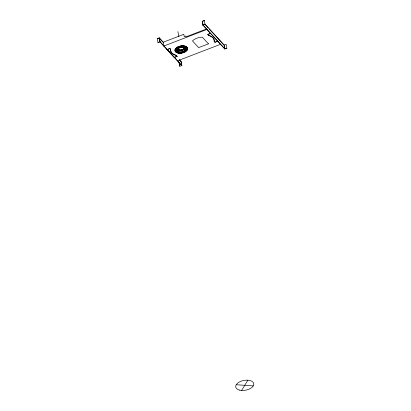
<?xml version="1.0" encoding="UTF-8"?>
<svg xmlns="http://www.w3.org/2000/svg" width="411" height="411" viewBox="0 0 411 411"><rect width="100%" height="100%" fill="white"/><g stroke="black" fill="none" stroke-linecap="round" stroke-linejoin="round"><path stroke-width="0.62" d="M182.556 50.003L184.673 48.488M184.822 48.344C181.431 50.476 188.613 47.208 181.657 50.08C181.924 50.219 184.472 48.77 183.034 49.644M184.647 47.619L184.611 47.542M177.68 48.817A3.442 1.865 -10.7 0 0 181.472 50.265L183.933 49.186L184.631 47.851M177.511 48.765L177.526 48.678A3.607 1.952 -10.7 0 0 181.179 50.229A3.607 1.952 -10.7 0 0 184.58 47.573L184.678 47.548M176.376 49.495L176.319 50.353L176.977 51.344M184.493 48.37C184.734 47.548 184.015 49.818 184.616 47.959L184.554 48.303M186.137 49.243L186.193 48.385L185.531 47.399M184.164 48.873L184.611 47.959L183.948 49.032L182.53 49.87L183.481 49.377M184.57 47.619L184.529 47.661M184.4 48.657L184.621 47.599M184.606 48.128L184.56 47.455L184.385 48.519M184.652 48.508L184.811 48.164L184.185 49.068M241.658 390.45L247.828 380.175M185.592 50.142L185.926 49.7M183.958 49.176L184.852 48.37L184.092 48.935L184.405 48.642M184.364 47.568A3.442 1.865 -10.7 0 1 180.953 50.414L179.011 50.276L181.652 50.065M183.948 49.032L184.698 48.251M184.169 48.935L183.861 49.233M184.056 49.171L184.416 48.827M183.861 49.109L184.22 48.822L183.316 49.495M184.878 48.375L181.457 50.168M179.139 50.348L177.84 49.849L180.393 50.43L183.666 49.454L181.487 50.306A3.442 1.865 -10.7 0 0 184.354 47.501M183.645 49.469L183.172 49.741M183.481 49.51L183.008 49.798C184.287 49.248 180.182 50.789 182.083 50.152L181.482 50.286L182.648 49.972L181.667 50.281M179.283 50.214L178.02 49.813M202.222 21.341L204.334 20.607L202.222 21.341L202.936 25.122L224.812 48.955L226.872 48.164L226.107 44.326L224.098 45.174L209.122 28.857M157.228 38.716L159.227 38.028L159.941 41.809L157.994 42.554L157.228 38.716L159.288 37.925L163.568 42.59M202.936 25.122L204.997 24.331M179.057 62.493L179.771 66.274L181.878 65.539L160.002 41.706L157.994 42.554M202.988 25.179L205.048 24.388L204.277 20.55M163.825 46.042L206.928 29.469L206.81 28.842L186.003 36.841L185.844 35.998L184.241 36.615L183.804 34.303L163.229 42.22L163.943 45.996M167.061 49.561L169.918 48.462L170.611 49.222A14.128 7.655 -10.7 0 0 176.227 55.336L177.11 56.379L174.249 57.478L159.889 41.752L159.175 37.971L163.496 42.677M167.077 49.669L169.938 48.57L170.632 49.325A14.128 7.655 -10.7 0 0 176.242 55.439L177.11 56.379M210.607 33.394L207.745 34.488L210.586 33.286L217.779 41.203L214.917 42.302L214.203 41.439A14.128 7.655 -10.7 0 0 208.593 35.325L208.613 35.433A14.128 7.655 -10.7 0 1 214.223 41.547L214.203 41.439M177.09 56.276L174.249 57.478M224.165 45.076L224.93 48.909L217.758 41.1L214.917 42.302M177.557 60.828L220.543 44.301M181.112 61.701L181.713 65.529M181.878 65.539L181.164 61.758L179.294 59.888M224.879 48.852L226.872 48.164M181.647 50.142L182.53 49.865L180.717 50.281L178.538 50.029L180.213 50.234A4.002 2.168 -10.7 0 0 182.643 49.757L182.643 49.757M179.324 50.332C181.087 51.216 175.764 48.472 178.014 49.798M177.526 48.678L177.86 49.669L178.518 50.091M180.922 50.373L179.828 50.394L180.753 50.419M180.64 50.219L181.652 50.05M180.897 50.255L178.764 50.096M180.367 50.409L180.938 50.394A3.442 1.865 -10.7 0 1 177.901 48.272M179.617 50.219L180.213 50.234L179.658 50.245M236.227 384.727L253.263 385.898M177.609 49.222L177.727 49.407C176.987 48.616 179.376 51.139 177.778 49.51L178.4 49.947M178.22 51.956L178.831 52.099M177.501 48.555L177.809 49.515L178.985 50.147L177.978 49.777M178.919 50.245L179.376 50.353L178.081 49.854L178.451 50.06M177.619 51.729L177.172 51.478M184.924 47.018L185.335 47.26M177.475 48.945L178.184 49.895M184.714 47.142L185.037 47.352M177.573 49.202L177.465 48.534M177.793 49.505L178.307 49.895M177.398 49.371L178.343 50.029M185.335 47.542L185.931 48.447A4.768 2.579 -10.7 0 1 185.87 49.274M176.935 50.461L176.715 49.633L177.424 51.796A4.768 2.579 -10.7 0 0 183.306 51.945A4.768 2.579 -10.7 0 0 185.875 48.529L185.258 47.866A4.768 2.579 -10.7 0 0 179.047 47.856A4.043 2.194 -10.7 0 0 178.549 48.097M176.894 50.594L177.064 51.488A4.768 2.579 -10.7 0 1 179.047 47.856M202.335 21.295L203.101 25.133M204.95 24.146L224.216 45.133M204.842 24.198L208.264 27.922M203.049 25.076L210.586 33.286M207.73 34.385L208.613 35.433M179.401 59.836L181.164 61.758M181.765 65.585L167.174 49.52M179.771 66.274L179.109 62.549M185.762 47.697L186.029 48.066M177.917 49.669L177.511 49.048L177.639 49.361M177.48 49.407L177.475 49.392A3.925 2.127 -10.7 0 1 177.269 49.12L177.516 49.587M177.218 49.089L177.542 49.597M176.812 50.81L176.581 50.291A4.768 2.579 -10.7 0 1 176.638 49.464M185.489 47.301L185.875 48.529L185.423 47.244M176.884 50.579L177.064 51.488M224.221 45.806L224.812 48.955M177.912 31.606L178.862 36.646M159.288 37.925L160.002 41.706M185.469 47.296L185.618 48.174M184.19 47.476A4.043 2.194 -10.7 0 1 184.113 50.543A4.043 2.194 -10.7 0 1 178.615 51.385A4.043 2.194 -10.7 0 1 178.122 48.406M179.586 47.573A4.043 2.194 -10.7 0 1 180.177 47.378M180.789 47.229A4.043 2.194 -10.7 0 1 183.732 47.301M178.333 51.807A4.768 2.579 -10.7 0 1 177.793 51.596M177.562 48.236A4.768 2.579 -10.7 0 1 178.066 47.871M179.288 47.255A4.768 2.579 -10.7 0 1 179.982 47.018M181.446 46.731A4.768 2.579 -10.7 0 1 183.558 46.787M187.267 48.185A6.129 3.319 -10.7 0 1 187.19 49.248M176.216 51.899A6.129 3.319 -10.7 0 1 175.425 51.046M175.245 50.553A6.129 3.319 -10.7 0 1 175.322 49.495M175.579 48.95A6.129 3.319 -10.7 0 1 185.007 46.238M185.705 46.505A6.129 3.319 -10.7 0 1 187.082 47.691M182.453 49.51A3.571 1.937 -10.7 0 1 181.934 49.685M184.703 48.051A3.843 2.081 -10.7 0 1 181.02 50.163A3.843 2.081 -10.7 0 1 177.316 49.043M182.448 49.674A3.843 2.081 -10.7 0 1 181.878 49.854M177.305 52.665A6.448 3.494 -10.7 0 1 176.473 47.666A6.448 3.494 -10.7 0 1 185.705 46.253A6.448 3.494 -10.7 0 1 185.572 51.401M181.991 52.783A6.448 3.494 -10.7 0 1 178.133 52.865M186.368 48.133A5.615 3.041 -10.7 0 1 185.926 48.822M175.559 51.257A6.047 3.278 -10.7 0 1 180.763 46.335A6.047 3.278 -10.7 0 1 187.231 49.14M187.056 49.674A6.047 3.278 -10.7 0 1 186.738 50.209M183.414 52.387A6.047 3.278 -10.7 0 1 182.515 52.654M181.585 52.839A6.047 3.278 -10.7 0 1 180.645 52.947M179.725 52.973A6.047 3.278 -10.7 0 1 178.842 52.916M176.638 52.259A6.047 3.278 -10.7 0 1 175.862 51.668M184.806 47.969A3.925 2.127 -10.7 0 1 181.754 50.06A3.925 2.127 -10.7 0 1 177.778 49.664M177.742 48.513A3.442 1.865 -10.7 0 1 177.891 48.21M208.459 43.843L198.626 47.625L192.476 40.925A9.468 5.127 -10.7 0 1 202.31 37.144L208.459 43.843M176.812 50.25L176.715 49.633L176.802 50.245M178.148 53.055A6.047 3.278 -10.7 0 0 187.308 49.181A6.047 3.278 -10.7 0 0 178.569 47.26A6.047 3.278 -10.7 0 0 178.148 53.055M177.886 53.004A6.448 3.494 -10.7 0 0 187.652 48.873A6.448 3.494 -10.7 0 0 178.333 46.828A6.448 3.494 -10.7 0 0 177.886 53.004M179.006 52.562A5.004 2.713 -10.7 0 0 186.286 49.094A5.004 2.713 -10.7 0 0 178.739 47.846A5.004 2.713 -10.7 0 0 179.006 52.562M179.032 52.161A4.367 2.368 -10.7 0 0 185.654 49.361A4.367 2.368 -10.7 0 0 179.34 47.974A4.367 2.368 -10.7 0 0 179.032 52.161M239.562 390.121A9.17 4.968 -10.7 0 0 253.772 384.552A9.17 4.968 -10.7 0 0 240.903 381.264A9.17 4.968 -10.7 0 0 239.562 390.121"/></g></svg>
